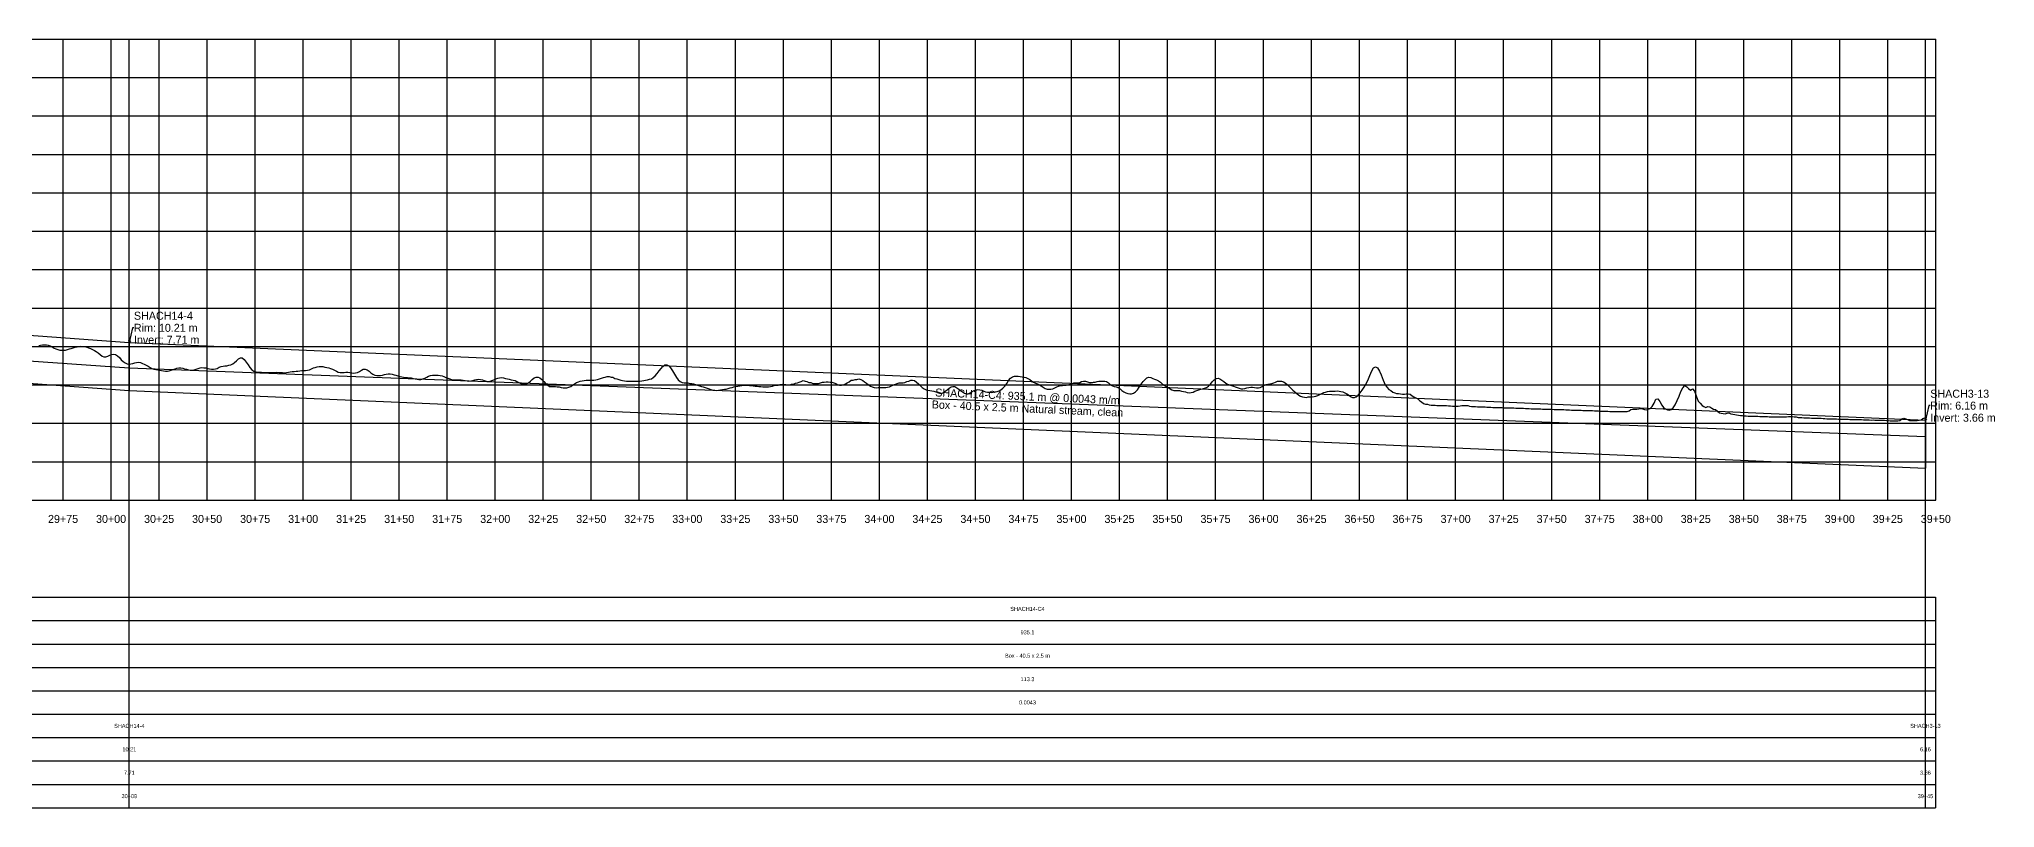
# Model space of a CAD drawing. Extents: x -64 to 3981, y -140 to 274.
# Drawn here: x 2963 to 3981, y -140 to 260 of the extents above; entities that cross this region are included whole.
import ezdxf
from ezdxf.enums import TextEntityAlignment as Align

# ---------------------------------------------------------------- set-up
doc = ezdxf.new("R2010")
doc.units = 0
for name, color, linetype in [('Annotation', 7, 'Continuous'), ('Annotation_Table', 254, 'Continuous'), ('Crown', 7, 'Continuous'), ('Grid', 254, 'Continuous'), ('Grid_Text', 7, 'Continuous'), ('Ground_Elevation', 3, 'Continuous'), ('Hydraulic_Grade', 5, 'Continuous'), ('Invert', 7, 'Continuous'), ('Structure', 7, 'Continuous')]:
    doc.layers.add(name, color=color, linetype=linetype)

msp = doc.modelspace()

# ---------------------------------------------------------------- linework, layer by layer
at = {"layer": 'Annotation', "color": 0}
for points in [[(3009.5, 102.1), (3009.3, 103.1), (3010.1, 102.9)], [(3944.6, 61.6), (3944.4, 62.5), (3945.2, 62.4)]]:
    msp.add_lwpolyline(points, close=True, dxfattribs=at)
for points in [[(3011.9, 109.7), (3011.2, 109.7), (3009.5, 102.1)], [(3947.1, 69.2), (3946.3, 69.2), (3944.6, 61.6)]]:
    msp.add_lwpolyline(points, dxfattribs=at)
at = {"layer": 'Annotation_Table', "color": 254}
for points in [[(3009.5, -140.2), (3009.5, 260)], [(3944.6, -140.2), (3944.6, 260)], [(-25, -30.5), (3949.9, -30.5)], [(3949.9, -30.5), (3949.9, -140.2)], [(-25, -42.7), (3949.9, -42.7)], [(-25, -54.9), (3949.9, -54.9)], [(-25, -67.1), (3949.9, -67.1)], [(-25, -79.2), (3949.9, -79.2)], [(-25, -91.4), (3949.9, -91.4)], [(-25, -103.6), (3949.9, -103.6)], [(-25, -115.8), (3949.9, -115.8)], [(-25, -128), (3949.9, -128)], [(-25, -140.2), (3949.9, -140.2)]]:
    msp.add_lwpolyline(points, dxfattribs=at)
at = {"layer": 'Crown', "color": 0}
for points in [[(2509.5, 138.6), (3009.5, 102.1)], [(3009.5, 102.1), (3009.5, 102.1)], [(3009.5, 102.1), (3944.6, 61.6)], [(3944.6, 61.6), (3944.6, 61.6)]]:
    msp.add_lwpolyline(points, dxfattribs=at)
at = {"layer": 'Grid', "color": 254}
for points in [[(-25, 260), (3950, 260)], [(2975, 20), (2975, 260)], [(3000, 20), (3000, 260)], [(3025, 20), (3025, 260)], [(3050, 20), (3050, 260)], [(3075, 20), (3075, 260)], [(3100, 20), (3100, 260)], [(3125, 20), (3125, 260)], [(3150, 20), (3150, 260)], [(3175, 20), (3175, 260)], [(3200, 20), (3200, 260)], [(3225, 20), (3225, 260)], [(3250, 20), (3250, 260)], [(3275, 20), (3275, 260)], [(3300, 20), (3300, 260)], [(3325, 20), (3325, 260)], [(3350, 20), (3350, 260)], [(3375, 20), (3375, 260)], [(3400, 20), (3400, 260)], [(3425, 20), (3425, 260)], [(3450, 20), (3450, 260)], [(3475, 20), (3475, 260)], [(3500, 20), (3500, 260)], [(3525, 20), (3525, 260)], [(3550, 20), (3550, 260)], [(3575, 20), (3575, 260)], [(3600, 20), (3600, 260)], [(3625, 20), (3625, 260)], [(3650, 20), (3650, 260)], [(3675, 20), (3675, 260)], [(3700, 20), (3700, 260)], [(3725, 20), (3725, 260)], [(3750, 20), (3750, 260)], [(3775, 20), (3775, 260)], [(3800, 20), (3800, 260)], [(3825, 20), (3825, 260)], [(3850, 20), (3850, 260)], [(3875, 20), (3875, 260)], [(3900, 20), (3900, 260)], [(3925, 20), (3925, 260)], [(3950, 20), (3950, 260)], [(-25, 240), (3950, 240)], [(-25, 220), (3950, 220)], [(-25, 200), (3950, 200)], [(-25, 180), (3950, 180)], [(-25, 160), (3950, 160)], [(-25, 140), (3950, 140)], [(-25, 120), (3950, 120)], [(-25, 100), (3950, 100)], [(-25, 80), (3950, 80)], [(-25, 60), (3950, 60)], [(-25, 40), (3950, 40)], [(-25, 20), (3950, 20)]]:
    msp.add_lwpolyline(points, dxfattribs=at)
at = {"layer": 'Ground_Elevation', "color": 3}
msp.add_lwpolyline([(2962.3, 100.5), (2963.3, 100.6), (2964.3, 100.8), (2965.3, 100.9), (2966.3, 100.9), (2967.3, 100.7), (2968.3, 100.3), (2969.3, 99.8), (2970.3, 99.2), (2971.3, 98.7), (2972.3, 98.4), (2973.3, 98.1), (2974.3, 98), (2975.3, 98), (2976.3, 98.1), (2977.3, 98.4), (2978.3, 98.7), (2979.3, 99), (2980.3, 99.3), (2981.3, 99.6), (2982.3, 99.8), (2983.3, 100), (2984.3, 100.1), (2985.3, 100), (2986.3, 99.9), (2987.3, 99.6), (2988.3, 99.3), (2989.3, 98.9), (2990.3, 98.4), (2991.3, 97.9), (2992.3, 97.4), (2993.3, 96.6), (2994.3, 95.8), (2995.3, 95), (2996.3, 94.6), (2997.3, 94.6), (2998.3, 94.9), (2999.3, 95.4), (3000.3, 95.8), (3001.3, 96), (3002.3, 95.8), (3003.3, 95.2), (3004.3, 94.3), (3005.3, 93.1), (3006.3, 92.1), (3007.3, 91.4), (3008.3, 91), (3009.3, 90.8), (3010.3, 90.9), (3011.3, 91.1), (3012.3, 91.4), (3013.3, 91.7), (3014.3, 91.8), (3015.3, 91.6), (3016.3, 91.2), (3017.3, 90.7), (3018.3, 90.2), (3019.3, 89.7), (3020.3, 89.1), (3021.3, 88.6), (3022.3, 88.2), (3023.3, 88), (3024.3, 87.9), (3025.3, 87.7), (3026.3, 87.5), (3027.3, 87.3), (3028.3, 87.2), (3029.3, 87.2), (3030.3, 87.4), (3031.3, 87.6), (3032.3, 88), (3033.3, 88.4), (3034.3, 88.7), (3035.3, 88.9), (3036.3, 88.9), (3037.3, 88.7), (3038.3, 88.4), (3039.3, 88.1), (3040.3, 87.8), (3041.3, 87.7), (3042.3, 87.7), (3043.3, 87.9), (3044.3, 88.2), (3045.3, 88.6), (3046.3, 88.8), (3047.3, 89), (3048.3, 88.9), (3049.3, 88.8), (3050.3, 88.6), (3051.3, 88.3), (3052.3, 88.2), (3053.3, 88.1), (3054.3, 88.3), (3055.3, 88.6), (3056.3, 89.2), (3057.3, 89.6), (3058.3, 89.7), (3059.3, 89.9), (3060.3, 90), (3061.3, 90.2), (3062.3, 90.5), (3063.3, 91), (3064.3, 91.7), (3065.3, 92.6), (3066.3, 93.5), (3067.3, 94.1), (3068.3, 94), (3069.3, 93.2), (3070.3, 91.9), (3071.3, 90.5), (3072.3, 89.1), (3073.3, 87.9), (3074.3, 87.2), (3075.3, 86.8), (3076.3, 86.7), (3077.3, 86.6), (3078.3, 86.6), (3079.3, 86.5), (3080.3, 86.5), (3081.3, 86.5), (3082.3, 86.5), (3083.3, 86.5), (3084.3, 86.5), (3085.3, 86.5), (3086.3, 86.6), (3087.3, 86.5), (3088.3, 86.5), (3089.3, 86.4), (3090.3, 86.3), (3091.3, 86.4), (3092.3, 86.6), (3093.3, 86.8), (3094.3, 86.9), (3095.3, 87), (3096.3, 87.1), (3097.3, 87.2), (3098.3, 87.4), (3099.3, 87.5), (3100.3, 87.5), (3101.3, 87.5), (3102.3, 87.7), (3103.3, 87.9), (3104.3, 88.3), (3105.3, 88.8), (3106.3, 89.1), (3107.3, 89.4), (3108.3, 89.5), (3109.3, 89.5), (3110.3, 89.5), (3111.3, 89.3), (3112.3, 89.1), (3113.3, 88.9), (3114.3, 88.6), (3115.3, 88.1), (3116.3, 87.7), (3117.3, 87.2), (3118.3, 86.7), (3119.3, 86.5), (3120.3, 86.4), (3121.3, 86.5), (3122.3, 86.6), (3123.3, 86.7), (3124.3, 86.5), (3125.3, 86.3), (3126.3, 86.1), (3127.3, 86.2), (3128.3, 86.5), (3129.3, 87), (3130.3, 87.7), (3131.3, 88.1), (3132.3, 88.2), (3133.3, 87.9), (3134.3, 87.1), (3135.3, 86.3), (3136.3, 85.5), (3137.3, 85), (3138.3, 84.8), (3139.3, 84.8), (3140.3, 84.9), (3141.3, 85.1), (3142.3, 85.4), (3143.3, 85.6), (3144.3, 85.8), (3145.3, 85.7), (3146.3, 85.5), (3147.3, 85.3), (3148.3, 85), (3149.3, 84.7), (3150.3, 84.4), (3151.3, 84.2), (3152.3, 84), (3153.3, 83.9), (3154.3, 83.8), (3155.3, 83.7), (3156.3, 83.6), (3157.3, 83.3), (3158.3, 83.1), (3159.3, 82.9), (3160.3, 82.8), (3161.3, 82.8), (3162.3, 83.1), (3163.3, 83.5), (3164.3, 84), (3165.3, 84.5), (3166.3, 84.8), (3167.3, 85), (3168.3, 85.1), (3169.3, 85.1), (3170.3, 85.1), (3171.3, 84.9), (3172.3, 84.7), (3173.3, 84.3), (3174.3, 83.9), (3175.3, 83.5), (3176.3, 83.1), (3177.3, 82.8), (3178.3, 82.7), (3179.3, 82.7), (3180.3, 82.7), (3181.3, 82.7), (3182.3, 82.6), (3183.3, 82.5), (3184.3, 82.2), (3185.3, 82.1), (3186.3, 82), (3187.3, 82.1), (3188.3, 82.3), (3189.3, 82.6), (3190.3, 82.8), (3191.3, 82.9), (3192.3, 82.8), (3193.3, 82.6), (3194.3, 82.2), (3195.3, 81.9), (3196.3, 81.8), (3197.3, 81.9), (3198.3, 82.2), (3199.3, 82.7), (3200.3, 83.1), (3201.3, 83.5), (3202.3, 83.7), (3203.3, 83.8), (3204.3, 83.6), (3205.3, 83.4), (3206.3, 83.1), (3207.3, 82.9), (3208.3, 82.7), (3209.3, 82.5), (3210.3, 82.2), (3211.3, 81.8), (3212.3, 81.2), (3213.3, 80.7), (3214.3, 80.4), (3215.3, 80.3), (3216.3, 80.5), (3217.3, 81), (3218.3, 81.9), (3219.3, 82.8), (3220.3, 83.7), (3221.3, 84.1), (3222.3, 84.1), (3223.3, 83.6), (3224.3, 82.8), (3225.3, 81.7), (3226.3, 80.6), (3227.3, 79.8), (3228.3, 79.2), (3229.3, 79.1), (3230.3, 79.1), (3231.3, 79.1), (3232.3, 79), (3233.3, 78.9), (3234.3, 78.7), (3235.3, 78.4), (3236.3, 78.4), (3237.3, 78.5), (3238.3, 78.8), (3239.3, 79.2), (3240.3, 79.9), (3241.3, 80.6), (3242.3, 81.2), (3243.3, 81.6), (3244.3, 81.9), (3245.3, 82.1), (3246.3, 82.3), (3247.3, 82.4), (3248.3, 82.4), (3249.3, 82.5), (3250.3, 82.5), (3251.3, 82.5), (3252.3, 82.6), (3253.3, 82.8), (3254.3, 83.1), (3255.3, 83.5), (3256.3, 83.8), (3257.3, 84.1), (3258.3, 84.3), (3259.3, 84.3), (3260.3, 84), (3261.3, 84), (3262.3, 83.4), (3263.3, 83.1), (3264.3, 82.8), (3265.3, 82.5), (3266.3, 82.3), (3267.3, 82.1), (3268.3, 82), (3269.3, 82), (3270.3, 81.9), (3271.3, 81.9), (3272.3, 82), (3273.3, 82), (3274.3, 82), (3275.3, 82), (3276.3, 82.1), (3277.3, 82.2), (3278.3, 82.4), (3279.3, 82.6), (3280.3, 82.9), (3281.3, 83.2), (3282.3, 83.8), (3283.3, 84.7), (3284.3, 85.9), (3285.3, 87.3), (3286.3, 88.6), (3287.3, 89.6), (3288.3, 90.4), (3289.3, 90.5), (3290.3, 89.9), (3291.3, 88.8), (3292.3, 87.4), (3293.3, 85.6), (3294.3, 83.9), (3295.3, 82.6), (3296.3, 81.7), (3297.3, 81.2), (3298.3, 81), (3299.3, 81.1), (3300.3, 81), (3301.3, 80.8), (3302.3, 80.7), (3303.3, 80.5), (3304.3, 80.2), (3305.3, 79.9), (3306.3, 79.5), (3307.3, 79.2), (3308.3, 78.9), (3309.3, 78.6), (3310.3, 78.3), (3311.3, 78), (3312.3, 77.6), (3313.3, 77.2), (3314.3, 77.2), (3315.3, 77.1), (3316.3, 77.2), (3317.3, 77.5), (3318.3, 77.6), (3319.3, 77.7), (3320.3, 77.8), (3321.3, 78.1), (3322.3, 78.4), (3323.3, 78.6), (3324.3, 78.9), (3325.3, 79.1), (3326.3, 79.3), (3327.3, 79.5), (3328.3, 79.6), (3329.3, 79.8), (3330.3, 79.8), (3331.3, 79.9), (3332.3, 79.7), (3333.3, 79.7), (3334.3, 79.5), (3335.3, 79.4), (3336.3, 79.3), (3337.3, 79.2), (3338.3, 79.1), (3339.3, 79), (3340.3, 78.9), (3341.3, 78.9), (3342.3, 79), (3343.3, 79.2), (3344.3, 79.4), (3345.3, 79.6), (3346.3, 79.9), (3347.3, 79.9), (3348.3, 80.2), (3349.3, 80.3), (3350.3, 80.2), (3351.3, 80.2), (3352.3, 80.1), (3353.3, 80.1), (3354.3, 80.3), (3355.3, 80.4), (3356.3, 80.9), (3357.3, 81.1), (3358.3, 81.4), (3359.3, 81.7), (3360.3, 82.2), (3361.3, 82), (3362.3, 81.8), (3363.3, 81.3), (3364.3, 81.2), (3365.3, 80.8), (3366.3, 80.8), (3367.3, 80.8), (3368.3, 80.8), (3369.3, 81), (3370.3, 81.4), (3371.3, 81.4), (3372.3, 81.6), (3373.3, 81.6), (3374.3, 81.5), (3375.3, 81.5), (3376.3, 81.1), (3377.3, 80.7), (3378.3, 80.1), (3379.3, 79.9), (3380.3, 79.8), (3381.3, 80.1), (3382.3, 80.5), (3383.3, 81.1), (3384.3, 81.6), (3385.3, 82.4), (3386.3, 82.5), (3387.3, 82.8), (3388.3, 82.8), (3389.3, 83.1), (3390.3, 82.8), (3391.3, 82.3), (3392.3, 81.6), (3393.3, 80.9), (3394.3, 80), (3395.3, 79.4), (3396.3, 78.9), (3397.3, 78.6), (3398.3, 78.5), (3399.3, 78.6), (3400.3, 78.7), (3401.3, 78.7), (3402.3, 78.6), (3403.3, 78.6), (3404.3, 78.8), (3405.3, 79), (3406.3, 79.5), (3407.3, 80), (3408.3, 80.4), (3409.3, 80.7), (3410.3, 81), (3411.3, 81), (3412.3, 81.1), (3413.3, 81.2), (3414.3, 81.7), (3415.3, 81.9), (3416.3, 82.4), (3417.3, 82.4), (3418.3, 82.3), (3419.3, 81.5), (3420.3, 80.6), (3421.3, 79.6), (3422.3, 78.7), (3423.3, 77.9), (3424.3, 77.5), (3425.3, 77.2), (3426.3, 77.1), (3427.3, 76.9), (3428.3, 76.7), (3429.3, 76.3), (3430.3, 76), (3431.3, 75.7), (3432.3, 75.6), (3433.3, 76), (3434.3, 76.7), (3435.3, 77.5), (3436.3, 78.3), (3437.3, 78.9), (3438.3, 79.2), (3439.3, 79.1), (3440.3, 78.5), (3441.3, 77.8), (3442.3, 77), (3443.3, 76.3), (3444.3, 75.7), (3445.3, 75.3), (3446.3, 75.4), (3447.3, 75.9), (3448.3, 76.5), (3449.3, 77), (3450.3, 77.4), (3451.3, 77.6), (3452.3, 77.5), (3453.3, 77.2), (3454.3, 76.8), (3455.3, 76.4), (3456.3, 76.2), (3457.3, 76.2), (3458.3, 76.1), (3459.3, 76.2), (3460.3, 76.3), (3461.3, 76.5), (3462.3, 76.9), (3463.3, 77.5), (3464.3, 78.3), (3465.3, 79.4), (3466.3, 80.8), (3467.3, 82.3), (3468.3, 83.5), (3469.3, 84.2), (3470.3, 84.5), (3471.3, 84.6), (3472.3, 84.5), (3473.3, 84.3), (3474.3, 84.2), (3475.3, 84), (3476.3, 83.9), (3477.3, 83.4), (3478.3, 82.8), (3479.3, 82), (3480.3, 81.4), (3481.3, 80.9), (3482.3, 80.5), (3483.3, 80), (3484.3, 79.5), (3485.3, 78.8), (3486.3, 78.2), (3487.3, 77.8), (3488.3, 77.7), (3489.3, 77.8), (3490.3, 78), (3491.3, 78.4), (3492.3, 78.9), (3493.3, 79.3), (3494.3, 79.6), (3495.3, 79.7), (3496.3, 79.8), (3497.3, 79.9), (3498.3, 80.1), (3499.3, 80.3), (3500.3, 80.7), (3501.3, 81), (3502.3, 81), (3503.3, 81.1), (3504.3, 81.3), (3505.3, 81.7), (3506.3, 81.9), (3507.3, 81.9), (3508.3, 81.6), (3509.3, 81.3), (3510.3, 81.2), (3511.3, 81.4), (3512.3, 81.5), (3513.3, 81.7), (3514.3, 81.9), (3515.3, 81.9), (3516.3, 82), (3517.3, 82), (3518.3, 81.7), (3519.3, 81.1), (3520.3, 80.1), (3521.3, 79.5), (3522.3, 79.2), (3523.3, 79), (3524.3, 78.6), (3525.3, 77.9), (3526.3, 77.1), (3527.3, 76.4), (3528.3, 75.8), (3529.3, 75.5), (3530.3, 75.3), (3531.3, 75.4), (3532.3, 75.7), (3533.3, 76.4), (3534.3, 77.4), (3535.3, 78.8), (3536.3, 80.3), (3537.3, 81.7), (3538.3, 82.8), (3539.3, 83.6), (3540.3, 84), (3541.3, 83.8), (3542.3, 83.3), (3543.3, 82.9), (3544.3, 82.6), (3545.3, 82.1), (3546.3, 81.5), (3547.3, 80.6), (3548.3, 79.8), (3549.3, 79.2), (3550.3, 78.6), (3551.3, 78), (3552.3, 77.4), (3553.3, 77.1), (3554.3, 77.1), (3555.3, 77.1), (3556.3, 77), (3557.3, 76.8), (3558.3, 76.5), (3559.3, 76.3), (3560.3, 76.1), (3561.3, 75.9), (3562.3, 76), (3563.3, 76.2), (3564.3, 76.7), (3565.3, 77.1), (3566.3, 77.5), (3567.3, 77.8), (3568.3, 78), (3569.3, 78.3), (3570.3, 78.7), (3571.3, 79.3), (3572.3, 80.3), (3573.3, 81.6), (3574.3, 82.7), (3575.3, 83.4), (3576.3, 83.5), (3577.3, 83.1), (3578.3, 82.4), (3579.3, 81.7), (3580.3, 80.9), (3581.3, 80.4), (3582.3, 80), (3583.3, 79.7), (3584.3, 79.3), (3585.3, 79), (3586.3, 78.6), (3587.3, 78.3), (3588.3, 78), (3589.3, 78), (3590.3, 78.1), (3591.3, 78.4), (3592.3, 78.7), (3593.3, 78.8), (3594.3, 78.8), (3595.3, 78.7), (3596.3, 78.5), (3597.3, 78.4), (3598.3, 78.6), (3599.3, 79.2), (3600.3, 79.8), (3601.3, 80.2), (3602.3, 80.4), (3603.3, 80.6), (3604.3, 80.8), (3605.3, 81.1), (3606.3, 81.5), (3607.3, 81.9), (3608.3, 82), (3609.3, 82), (3610.3, 81.6), (3611.3, 81), (3612.3, 80.2), (3613.3, 79.2), (3614.3, 78.2), (3615.3, 77.3), (3616.3, 76.4), (3617.3, 75.5), (3618.3, 74.7), (3619.3, 74.2), (3620.3, 73.8), (3621.3, 73.6), (3622.3, 73.5), (3623.3, 73.7), (3624.3, 73.7), (3625.3, 73.8), (3626.3, 73.9), (3627.3, 74.1), (3628.3, 74.5), (3629.3, 75), (3630.3, 75.6), (3631.3, 76.1), (3632.3, 76.2), (3633.3, 76.5), (3634.3, 76.7), (3635.3, 76.7), (3636.3, 76.7), (3637.3, 76.8), (3638.3, 76.9), (3639.3, 76.8), (3640.3, 76.6), (3641.3, 76.3), (3642.3, 75.9), (3643.3, 75.4), (3644.3, 74.8), (3645.3, 74), (3646.3, 73.5), (3647.3, 73.4), (3648.3, 73.8), (3649.3, 74.7), (3650.3, 75.9), (3651.3, 77.3), (3652.3, 78.8), (3653.3, 80.3), (3654.3, 82.2), (3655.3, 84.8), (3656.3, 87.4), (3657.3, 88.9), (3658.3, 89.4), (3659.3, 88.8), (3660.3, 87.2), (3661.3, 85.2), (3662.3, 82.4), (3663.3, 80), (3664.3, 78.6), (3665.3, 77.6), (3666.3, 77), (3667.3, 76.2), (3668.3, 75.8), (3669.3, 75.6), (3670.3, 75.5), (3671.3, 75.4), (3672.3, 75.2), (3673.3, 75.2), (3674.3, 75.3), (3675.3, 75.3), (3676.3, 75.1), (3677.3, 74.3), (3678.3, 73.7), (3679.3, 73.3), (3680.3, 72.7), (3681.3, 71.7), (3682.3, 71.1), (3683.3, 70.3), (3684.3, 69.9), (3685.3, 69.9), (3686.3, 69.6), (3687.3, 69.5), (3688.3, 69.5), (3689.3, 69.4), (3690.3, 69.3), (3691.3, 69.3), (3692.3, 69.3), (3693.3, 69.3), (3694.3, 69.3), (3695.3, 69.2), (3696.3, 69.1), (3697.3, 69.1), (3698.3, 69), (3699.3, 69), (3700.3, 69), (3701.3, 69), (3702.3, 69.1), (3703.3, 69.2), (3704.3, 69.2), (3705.3, 69.2), (3706.3, 69.2), (3707.3, 68.9), (3708.3, 68.8), (3709.3, 68.7), (3710.3, 68.7), (3711.3, 68.6), (3712.3, 68.6), (3713.3, 68.6), (3714.3, 68.5), (3715.3, 68.5), (3716.3, 68.4), (3717.3, 68.4), (3718.3, 68.4), (3719.3, 68.3), (3720.3, 68.3), (3721.3, 68.3), (3722.3, 68.2), (3723.3, 68.2), (3724.3, 68.2), (3725.3, 68.1), (3726.3, 68.1), (3727.3, 68), (3728.3, 68), (3729.3, 68), (3730.3, 68), (3731.3, 67.9), (3732.3, 67.9), (3733.3, 67.8), (3734.3, 67.8), (3735.3, 67.8), (3736.3, 67.7), (3737.3, 67.7), (3738.3, 67.7), (3739.3, 67.6), (3740.3, 67.6), (3741.3, 67.6), (3742.3, 67.5), (3743.3, 67.5), (3744.3, 67.5), (3745.3, 67.4), (3746.3, 67.4), (3747.3, 67.4), (3748.3, 67.3), (3749.3, 67.3), (3750.3, 67.3), (3751.3, 67.2), (3752.3, 67.2), (3753.3, 67.2), (3754.3, 67.2), (3755.3, 67.2), (3756.3, 67.1), (3757.3, 67), (3758.3, 67), (3759.3, 67), (3760.3, 66.9), (3761.3, 66.9), (3762.3, 66.8), (3763.3, 66.8), (3764.3, 66.8), (3765.3, 66.8), (3766.3, 66.7), (3767.3, 66.7), (3768.3, 66.7), (3769.3, 66.6), (3770.3, 66.6), (3771.3, 66.6), (3772.3, 66.5), (3773.3, 66.5), (3774.3, 66.5), (3775.3, 66.4), (3776.3, 66.4), (3777.3, 66.3), (3778.3, 66.3), (3779.3, 66.3), (3780.3, 66.2), (3781.3, 66.2), (3782.3, 66.2), (3783.3, 66.2), (3784.3, 66.1), (3785.3, 66.1), (3786.3, 66.1), (3787.3, 66.1), (3788.3, 66.2), (3789.3, 66.2), (3790.3, 66.5), (3791.3, 67.2), (3792.3, 67.3), (3793.3, 67.4), (3794.3, 67.4), (3795.3, 67.6), (3796.3, 67.7), (3797.3, 67.5), (3798.3, 67.1), (3799.3, 67), (3800.3, 67.3), (3801.3, 67.7), (3802.3, 68.7), (3803.3, 70.4), (3804.3, 72.5), (3805.3, 72.7), (3806.3, 71.3), (3807.3, 69.5), (3808.3, 68.3), (3809.3, 67.5), (3810.3, 67), (3811.3, 66.9), (3812.3, 67.2), (3813.3, 68), (3814.3, 69.6), (3815.3, 71.8), (3816.3, 74.2), (3817.3, 76.5), (3818.3, 78.5), (3819.3, 79.7), (3820.3, 79), (3821.3, 78.2), (3822.3, 77.2), (3823.3, 78), (3824.3, 76.7), (3825.3, 74.3), (3826.3, 71.5), (3827.3, 70.5), (3828.3, 69.3), (3829.3, 68.8), (3830.3, 68.3), (3831.3, 68.8), (3832.3, 68.6), (3833.3, 67.9), (3834.3, 67.3), (3835.3, 67.1), (3836.3, 66.3), (3837.3, 65.5), (3838.3, 65.2), (3839.3, 65.1), (3840.3, 65), (3841.3, 65.3), (3842.3, 65.4), (3843.3, 65), (3844.3, 64.7), (3845.3, 64.6), (3846.3, 64.4), (3847.3, 64.2), (3848.3, 64.1), (3849.3, 64), (3850.3, 63.9), (3851.3, 63.9), (3852.3, 63.8), (3853.3, 63.8), (3854.3, 63.8), (3855.3, 63.7), (3856.3, 63.7), (3857.3, 63.7), (3858.3, 63.6), (3859.3, 63.6), (3860.3, 63.6), (3861.3, 63.5), (3862.3, 63.5), (3863.3, 63.4), (3864.3, 63.4), (3865.3, 63.4), (3866.3, 63.4), (3867.3, 63.3), (3868.3, 63.3), (3869.3, 63.3), (3870.3, 63.3), (3871.3, 63.3), (3872.3, 63.4), (3873.3, 63.5), (3874.3, 63.6), (3875.3, 63.6), (3876.3, 63.3), (3877.3, 63.3), (3878.3, 63.1), (3879.3, 63), (3880.3, 63), (3881.3, 62.9), (3882.3, 62.9), (3883.3, 62.9), (3884.3, 62.8), (3885.3, 62.7), (3886.3, 62.7), (3887.3, 62.7), (3888.3, 62.6), (3889.3, 62.6), (3890.3, 62.6), (3891.3, 62.5), (3892.3, 62.5), (3893.3, 62.4), (3894.3, 62.4), (3895.3, 62.4), (3896.3, 62.3), (3897.3, 62.3), (3898.3, 62.3), (3899.3, 62.2), (3900.3, 62.2), (3901.3, 62.2), (3902.3, 62.1), (3903.3, 62.1), (3904.3, 62.1), (3905.3, 62), (3906.3, 62), (3907.3, 62), (3908.3, 62), (3909.3, 61.9), (3910.3, 61.9), (3911.3, 61.9), (3912.3, 61.8), (3913.3, 61.8), (3914.3, 61.8), (3915.3, 61.8), (3916.3, 61.7), (3917.3, 61.8), (3918.3, 61.7), (3919.3, 61.7), (3920.3, 61.7), (3921.3, 61.7), (3922.3, 61.6), (3923.3, 61.6), (3924.3, 61.5), (3925.3, 61.4), (3926.3, 61.3), (3927.3, 61.3), (3928.3, 61.2), (3929.3, 61.2), (3930.3, 61.2), (3931.3, 61.4), (3932.3, 62.3), (3933.3, 62.7), (3934.3, 62.4), (3935.3, 61.9), (3936.3, 61.5), (3937.3, 61.4), (3938.3, 61.5), (3939.3, 61.5), (3940.3, 61.5), (3941.3, 61.6), (3942.3, 61.8), (3943.3, 62.5), (3944.3, 62.9), (3944.6, 62.9)], dxfattribs=at)
at = {"layer": 'Hydraulic_Grade', "color": 5}
for points in [[(2509.5, 123.7), (3009.5, 88.9)], [(3009.5, 88.9), (3009.5, 88.9)], [(3009.5, 88.9), (3944.6, 53.1)], [(3944.6, 53.1), (3944.6, 53.1), (3944.6, 53.1)]]:
    msp.add_lwpolyline(points, dxfattribs=at)
at = {"layer": 'Invert', "color": 0}
for points in [[(2509.5, 113.6), (3009.5, 77.1)], [(3009.5, 77.1), (3009.5, 77.1)], [(3009.5, 77.1), (3944.6, 36.6)], [(3944.6, 36.6), (3944.6, 36.6)]]:
    msp.add_lwpolyline(points, dxfattribs=at)
at = {"layer": 'Structure', "color": 0}
for points in [[(3009.5, 102.1), (3009.5, 77.1)], [(3009.5, 102.1), (3009.5, 77.1)], [(3944.6, 61.6), (3944.6, 36.6)], [(3944.6, 61.6), (3944.6, 36.6)]]:
    msp.add_lwpolyline(points, dxfattribs=at)

# ---------------------------------------------------------------- texts
at = {"layer": 'Annotation', "color": 0}
for s, height, p in [('SHACH14-4', 4.17, (3011.9, 116)), ('Rim: 10.21 m', 4.167, (3011.9, 109.7)), ('Invert: 7.71 m', 4.167, (3011.9, 103.5)), ('SHACH3-13', 4.17, (3947.1, 75.4)), ('Rim: 6.16 m', 4.167, (3947.1, 69.2)), ('Invert: 3.66 m', 4.167, (3947.1, 62.9))]:
    msp.add_text(s, height=height, dxfattribs=at).set_placement(p, align=Align.MIDDLE_LEFT)
for s, p in [('Box - 40.5 x 2.5 m Natural stream, clean', (3477.1, 67.7)), ('SHACH14-C4: 935.1 m @ 0.0043 m/m', (3477.1, 74))]:
    msp.add_text(s, height=4.167, rotation=357.5182, dxfattribs=at).set_placement(p, align=Align.MIDDLE_CENTER)
at = {"layer": 'Annotation_Table', "color": 0}
for s, height, p in [('SHACH14-C4', 2.08, (3477.1, -36.6)), ('935.1', 2.08, (3477.1, -48.8)), ('Box - 40.5 x 2.5 m', 2.083, (3477.1, -61)), ('113.3', 2.08, (3477.1, -73.2)), ('0.0043', 2.08, (3477.1, -85.3)), ('SHACH14-4', 2.08, (3009.5, -97.5)), ('SHACH3-13', 2.08, (3944.6, -97.5)), ('10.21', 2.08, (3009.5, -109.7)), ('6.16', 2.08, (3944.6, -109.7)), ('7.71', 2.08, (3009.5, -121.9)), ('3.66', 2.08, (3944.6, -121.9)), ('30+09', 2.08, (3009.5, -134.1)), ('39+45', 2.08, (3944.6, -134.1))]:
    msp.add_text(s, height=height, dxfattribs=at).set_placement(p, align=Align.MIDDLE_CENTER)
at = {"layer": 'Grid_Text', "color": 0}
for s, p in [('29+75', (2975, 12.3)), ('30+00', (3000, 12.3)), ('30+25', (3025, 12.3)), ('30+50', (3050, 12.3)), ('30+75', (3075, 12.3)), ('31+00', (3100, 12.3)), ('31+25', (3125, 12.3)), ('31+50', (3150, 12.3)), ('31+75', (3175, 12.3)), ('32+00', (3200, 12.3)), ('32+25', (3225, 12.3)), ('32+50', (3250, 12.3)), ('32+75', (3275, 12.3)), ('33+00', (3300, 12.3)), ('33+25', (3325, 12.3)), ('33+50', (3350, 12.3)), ('33+75', (3375, 12.3)), ('34+00', (3400, 12.3)), ('34+25', (3425, 12.3)), ('34+50', (3450, 12.3)), ('34+75', (3475, 12.3)), ('35+00', (3500, 12.3)), ('35+25', (3525, 12.3)), ('35+50', (3550, 12.3)), ('35+75', (3575, 12.3)), ('36+00', (3600, 12.3)), ('36+25', (3625, 12.3)), ('36+50', (3650, 12.3)), ('36+75', (3675, 12.3)), ('37+00', (3700, 12.3)), ('37+25', (3725, 12.3)), ('37+50', (3750, 12.3)), ('37+75', (3775, 12.3)), ('38+00', (3800, 12.3)), ('38+25', (3825, 12.3)), ('38+50', (3850, 12.3)), ('38+75', (3875, 12.3)), ('39+00', (3900, 12.3)), ('39+25', (3925, 12.3)), ('39+50', (3950, 12.3))]:
    msp.add_text(s, height=4.17, dxfattribs=at).set_placement(p, align=Align.TOP_CENTER)

doc.saveas('drawing.dxf')
